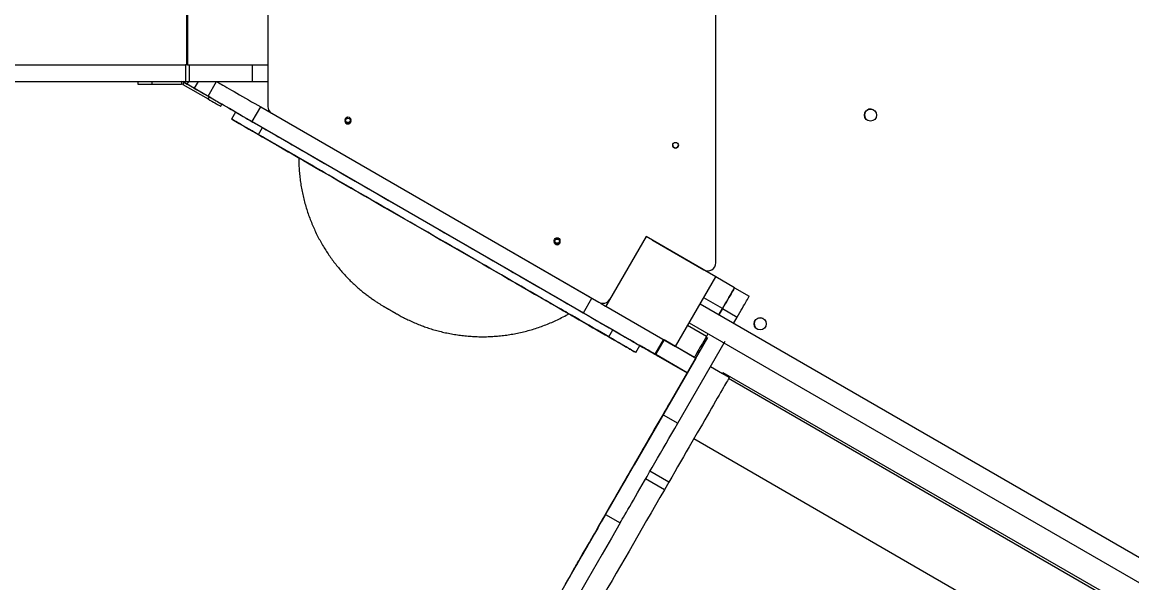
# Model space of a CAD drawing. Header units: millimetres. Extents: x -11024 to 8278, y -7837 to 5770.
# Drawn here: x -7003 to -5625, y -830 to -134 of the extents above; entities that cross this region are included whole.
import ezdxf

# ---------------------------------------------------------------- set-up
doc = ezdxf.new("R2010")
doc.units = ezdxf.units.MM
for name, color, linetype in [('DIKOM_ОБЪЕКТ', 7, 'Continuous'), ('DIKOM_РАЗМЕР_ЗОНА', 7, 'Continuous'), ('DIKOM_РАЗМЕР_ОБЪЕКТА', 7, 'Continuous')]:
    doc.layers.add(name, color=color, linetype=linetype)
doc.styles.add('style1', font='arial.ttf', dxfattribs={"width": 0.8})
doc.dimstyles.new('1-50', dxfattribs={"dimtxt": 300, "dimasz": 200, "dimexe": 100, "dimexo": 0, "dimgap": 100, "dimtad": 1, "dimtxsty": 'style1', "dimcen": 200, "dimclrd": 7, "dimclre": 7, "dimclrt": 7, "dimadec": 1, "dimazin": 2, "dimtfac": 1, "dimtmove": 0, "dimatfit": 2, "dimfxl": 0, "dimlwd": 25, "dimlwe": 18, "dimarcsym": 0})

# ---------------------------------------------------------------- blocks, each defined once
blk = doc.blocks.new('*D9')
at = {"layer": 'Defpoints', "color": 0, "transparency": 16777216}
for p in [(3740.7, 3707.5), (-8191.6, -3797.3), (-1076.1, -3797.3)]:
    blk.add_point(p, dxfattribs=at)
at = {"layer": 'DIKOM_РАЗМЕР_ОБЪЕКТА', "color": 7, "lineweight": 18, "transparency": 16777216}
for p, q in [((3740.7, 3707.5), (-8291.6, 3707.5)), ((-1076.1, -3797.3), (-8291.6, -3797.3))]:
    blk.add_line(p, q, dxfattribs=at)
at = {"layer": 'DIKOM_РАЗМЕР_ОБЪЕКТА', "color": 7, "lineweight": 25, "transparency": 16777216}
blk.add_line((-8191.6, 3507.5), (-8191.6, -3597.3), dxfattribs=at)
at = {"layer": 'DIKOM_РАЗМЕР_ОБЪЕКТА', "color": 7, "transparency": 16777216}
for points in [[(-8224.9, 3507.5), (-8158.2, 3507.5), (-8191.6, 3707.5)], [(-8224.9, -3597.3), (-8158.2, -3597.3), (-8191.6, -3797.3)]]:
    blk.add_solid(points, dxfattribs=at)
at = {"layer": 'DIKOM_РАЗМЕР_ОБЪЕКТА', "color": 7, "transparency": 16777216, "insert": (-8444.7, -44.9), "char_height": 300, "attachment_point": 5, "rotation": 90, "style": 'style1'}
blk.add_mtext('7500', dxfattribs=at)
blk = doc.blocks.new('*D10')
at = {"layer": 'Defpoints', "color": 0, "transparency": 16777216}
for p in [(-7791.3, -186.8), (6174.9, -1433), (6174.9, -5371.3)]:
    blk.add_point(p, dxfattribs=at)
at = {"layer": 'DIKOM_РАЗМЕР_ОБЪЕКТА', "color": 7, "lineweight": 18, "transparency": 16777216}
for p, q in [((-7791.3, -186.8), (-7791.3, -5471.3)), ((6174.9, -1433), (6174.9, -5471.3))]:
    blk.add_line(p, q, dxfattribs=at)
at = {"layer": 'DIKOM_РАЗМЕР_ОБЪЕКТА', "color": 7, "lineweight": 25, "transparency": 16777216}
blk.add_line((-7591.3, -5371.3), (5974.9, -5371.3), dxfattribs=at)
at = {"layer": 'DIKOM_РАЗМЕР_ОБЪЕКТА', "color": 7, "transparency": 16777216}
for points in [[(-7591.3, -5337.9), (-7591.3, -5404.6), (-7791.3, -5371.3)], [(5974.9, -5337.9), (5974.9, -5404.6), (6174.9, -5371.3)]]:
    blk.add_solid(points, dxfattribs=at)
at = {"layer": 'DIKOM_РАЗМЕР_ОБЪЕКТА', "color": 7, "transparency": 16777216, "insert": (-1343.7, -5118.1), "char_height": 300, "attachment_point": 5, "style": 'style1'}
blk.add_mtext('14000', dxfattribs=at)
blk = doc.blocks.new('*D11')
at = {"layer": 'Defpoints', "color": 0, "transparency": 16777216}
for p in [(3316.1, 5770.1), (-10574.2, -5797.3), (-1580.1, -5797.3)]:
    blk.add_point(p, dxfattribs=at)
at = {"layer": 'DIKOM_РАЗМЕР_ЗОНА', "color": 7, "lineweight": 18, "transparency": 16777216}
for p, q in [((3316.1, 5770.1), (-10674.2, 5770.1)), ((-1580.1, -5797.3), (-10674.2, -5797.3))]:
    blk.add_line(p, q, dxfattribs=at)
at = {"layer": 'DIKOM_РАЗМЕР_ЗОНА', "color": 7, "lineweight": 25, "transparency": 16777216}
blk.add_line((-10574.2, 5570.1), (-10574.2, -5597.3), dxfattribs=at)
at = {"layer": 'DIKOM_РАЗМЕР_ЗОНА', "color": 7, "transparency": 16777216}
for points in [[(-10607.5, 5570.1), (-10540.8, 5570.1), (-10574.2, 5770.1)], [(-10607.5, -5597.3), (-10540.8, -5597.3), (-10574.2, -5797.3)]]:
    blk.add_solid(points, dxfattribs=at)
at = {"layer": 'DIKOM_РАЗМЕР_ЗОНА', "color": 7, "transparency": 16777216, "insert": (-10827.3, -173), "char_height": 300, "attachment_point": 5, "rotation": 90, "style": 'style1'}
blk.add_mtext('11500', dxfattribs=at)

msp = doc.modelspace()

# ---------------------------------------------------------------- linework, layer by layer
at = {"layer": 'DIKOM_ОБЪЕКТ', "color": 7, "linetype": 'Continuous', "lineweight": 15}
for p, q in [((-6141.609, -432.874), (-6141.652, 159.252)), ((-6798.398, -186.829), (-6798.398, -86.829)), ((-6797.898, -86.829), (-6797.898, -186.829)), ((-6697.898, -86.829), (-6697.898, -186.829)), ((-7766.095, -186.829), (-6800.084, -186.829)), ((-7649.178, -186.829), (-6800.084, -186.829)), ((-6800.084, -186.829), (-6800.084, -207.829)), ((-6797.898, -186.829), (-6800.084, -186.829)), ((-6797.793, -186.829), (-6798.398, -186.48)), ((-6797.898, -186.829), (-6697.898, -186.829)), ((-6795.041, -207.829), (-6795.041, -186.829)), ((-6717.604, -186.829), (-6717.604, -207.829)), ((-6697.604, -186.829), (-6697.898, -186.829)), ((-6697.604, -207.829), (-6697.604, -186.829)), ((-7649.178, -207.829), (-6800.084, -207.829)), ((-6859.409, -207.829), (-6859.409, -210.829)), ((-6859.409, -210.829), (-6841.409, -210.829)), ((-6841.409, -210.829), (-6841.409, -207.829)), ((-6841.409, -210.829), (-6805.053, -210.829)), ((-6805.053, -207.829), (-6805.053, -210.829)), ((-6802.053, -208.633), (-6803.553, -211.231)), ((-6803.553, -211.231), (-6772.067, -229.409)), ((-6802.47, -208.414), (-6803.482, -207.829)), ((-6802.053, -208.633), (-6770.568, -226.811)), ((-6800.084, -207.829), (-6795.041, -207.829)), ((-6797.923, -211.002), (-6796.091, -207.829)), ((-6797.923, -211.002), (-6789.263, -216.002)), ((-6795.041, -207.829), (-6717.604, -207.829)), ((-6784.544, -207.829), (-6789.263, -216.002)), ((-6772.09, -225.906), (-6761.654, -207.829)), ((-6717.604, -207.829), (-6697.604, -207.829)), ((-6697.898, -207.829), (-6697.898, -238.723)), ((-6697.898, -207.829), (-6697.898, -238.722)), ((-6771.962, -225.99), (-6772.09, -225.906)), ((-6772.067, -229.409), (-6770.568, -226.811)), ((-6756.479, -238.409), (-6754.979, -235.811)), ((-6738.044, -245.597), (-6743.043, -254.258)), ((-6717.326, -257.52), (-6706.826, -239.334)), ((-6706.826, -239.334), (-6295.556, -476.79)), ((-6697.898, -238.722), (-6697.898, -238.723)), ((-6697.896, -238.928), (-6697.898, -238.722)), ((-6697.896, -238.928), (-6697.896, -238.929)), ((-6717.326, -257.52), (-6306.056, -494.977)), ((-6709.534, -273.594), (-6704.533, -264.934)), ((-6643.492, -311.726), (-6709.534, -273.594)), ((-6228.209, -400.253), (-6278.209, -486.855)), ((-6228.209, -400.253), (-6228.258, -400.225)), ((-6141.607, -450.253), (-6228.209, -400.253)), ((-6220.424, -404.747), (-6219.55, -405.196)), ((-6150.314, -445.223), (-6220.406, -404.755)), ((-6219.55, -405.196), (-6156.609, -441.535)), ((-6401.452, -415.649), (-6401.451, -415.647)), ((-6401.451, -415.647), (-6286.87, -481.799)), ((-6191.606, -536.855), (-6141.607, -450.253)), ((-6150.142, -445.325), (-6150.314, -445.223)), ((-6118.237, -463.746), (-6141.607, -450.253)), ((-6118.237, -463.746), (-6100.05, -474.246)), ((-6306.056, -494.977), (-6295.556, -476.79)), ((-6274.152, -479.496), (-6278.331, -486.735)), ((-6133.234, -489.727), (-6156.607, -476.233)), ((-6274.534, -524.741), (-6340.492, -486.663)), ((-6278.209, -486.855), (-6278.212, -486.853)), ((-6278.209, -486.855), (-6191.606, -536.855)), ((-5561.879, -830.119), (-6161.162, -484.123)), ((-6133.234, -489.727), (-6137.79, -497.617)), ((-6137.79, -497.617), (-6133.235, -489.727)), ((-6133.235, -489.727), (-6115.048, -500.227)), ((-6174.662, -507.506), (-5575.379, -853.502)), ((-6119.603, -508.117), (-6115.048, -500.227)), ((-6082.858, -502.072), (-6082.858, -502.072)), ((-6274.534, -524.741), (-6269.534, -516.081)), ((-6153.233, -524.365), (-6176.605, -510.871)), ((-6151.29, -521), (-6153.233, -524.365)), ((-6090.089, -515.214), (-6090.089, -515.214)), ((-6240.749, -544.258), (-6235.749, -535.597)), ((-6233.572, -536.886), (-6235.762, -535.621)), ((-6216.909, -546.456), (-6206.426, -528.299)), ((-6216.271, -546.873), (-6205.771, -528.687)), ((-6207.079, -621.632), (-6151.507, -525.377)), ((-6205.874, -528.619), (-6205.771, -528.687)), ((-6191.662, -536.825), (-6205.871, -528.621)), ((-6191.658, -536.827), (-6191.662, -536.825)), ((-6191.662, -536.825), (-6191.655, -536.828)), ((-6191.606, -536.855), (-6191.662, -536.825)), ((-6191.655, -536.828), (-6191.658, -536.827)), ((-6191.658, -536.834), (-6191.655, -536.828)), ((-6191.658, -536.834), (-6191.631, -536.842)), ((-6168.276, -550.334), (-6191.658, -536.834)), ((-6168.235, -550.346), (-6191.605, -536.853)), ((-6188.893, -632.132), (-6130.065, -530.24)), ((-6216.909, -546.456), (-6216.271, -546.873)), ((-6177.042, -569.514), (-6216.267, -546.867)), ((-6215.994, -547.09), (-6215.967, -547.042)), ((-6215.98, -547.064), (-6215.994, -547.09)), ((-6215.98, -547.064), (-6215.967, -547.041)), ((-6215.967, -547.043), (-6177.043, -569.516)), ((-6211.637, -549.542), (-6211.637, -549.541)), ((-6168.276, -550.334), (-6168.235, -550.346)), ((-6166.544, -551.332), (-6242.929, -683.635)), ((-6124.973, -575.338), (-6148.321, -561.858)), ((-6133.2, -570.577), (-6148.316, -561.85)), ((-6132.456, -569.287), (-6133.205, -570.585)), ((-6133.203, -570.586), (-6132.454, -569.288)), ((-6132.454, -569.288), (-6132.456, -569.287)), ((-5643.149, -851.788), (-6132.454, -569.288)), ((-5652.876, -849.636), (-6125.722, -576.639)), ((-6207.079, -621.632), (-6188.893, -632.132)), ((-6242.932, -683.647), (-6215.817, -636.683)), ((-6215.811, -636.684), (-6242.193, -682.38)), ((-6215.817, -636.683), (-6215.812, -636.686)), ((-5696.146, -924.581), (-6168.984, -651.588)), ((-6242.932, -683.647), (-6242.926, -683.65)), ((-6205.379, -714.627), (-6228.737, -701.141)), ((-6199.962, -705.246), (-6223.32, -691.76)), ((-6199.962, -705.246), (-6205.379, -714.627)), ((-6278.462, -745.255), (-6260.275, -755.755)), ((-6287.239, -760.4), (-6292.317, -769.194)), ((-6291.187, -767.225), (-6291.182, -767.228)), ((-6311.301, -802.064), (-6311.297, -802.066))]:
    msp.add_line(p, q, dxfattribs=at)
at = {"layer": 'DIKOM_ОБЪЕКТ', "color": 7, "linetype": 'Continuous', "lineweight": 15, "flags": 128}
for points in [[(-6803.419, -207.829), (-6802.802, -208.186), (-6800.388, -209.579), (-6797.923, -211.002)], [(-6789.263, -216.002), (-6786.798, -217.425), (-6784.384, -218.819), (-6782.07, -220.155), (-6779.902, -221.407), (-6777.925, -222.548), (-6776.18, -223.556), (-6774.701, -224.409), (-6773.519, -225.091), (-6772.658, -225.588), (-6772.135, -225.89), (-6771.962, -225.99)], [(-6761.399, -207.829), (-6760.936, -208.096), (-6760.116, -208.57), (-6758.975, -209.228), (-6757.522, -210.066), (-6755.768, -211.079), (-6753.727, -212.257), (-6751.414, -213.592), (-6748.847, -215.074), (-6746.045, -216.691), (-6743.03, -218.432), (-6739.826, -220.282), (-6736.457, -222.227), (-6732.948, -224.252), (-6729.327, -226.343), (-6725.621, -228.483), (-6721.858, -230.655), (-6718.069, -232.843), (-6714.281, -235.03), (-6710.524, -237.199), (-6706.826, -239.334)], [(-6774.402, -224.586), (-6774.238, -224.68), (-6773.764, -224.953), (-6773.031, -225.377), (-6772.117, -225.904), (-6771.123, -226.478), (-6770.156, -227.037), (-6769.32, -227.519), (-6768.706, -227.874), (-6768.381, -228.062), (-6768.38, -228.062), (-6768.703, -227.876), (-6769.315, -227.523), (-6770.15, -227.041), (-6771.117, -226.482), (-6772.111, -225.908), (-6773.025, -225.38), (-6773.76, -224.956), (-6774.236, -224.681), (-6774.402, -224.586)], [(-6772.09, -225.906), (-6771.929, -225.999), (-6771.436, -226.283), (-6770.616, -226.756), (-6769.475, -227.414), (-6768.022, -228.253), (-6766.268, -229.265), (-6764.227, -230.444), (-6761.914, -231.779), (-6759.347, -233.261), (-6756.545, -234.878), (-6753.53, -236.618), (-6750.326, -238.468), (-6746.957, -240.413), (-6743.448, -242.439), (-6739.827, -244.53), (-6736.121, -246.669), (-6732.358, -248.841), (-6728.569, -251.029), (-6724.781, -253.216), (-6721.024, -255.385), (-6717.326, -257.52)], [(-6772.067, -229.409), (-6769.849, -230.69), (-6767.676, -231.945), (-6765.592, -233.148), (-6763.64, -234.275), (-6761.859, -235.303), (-6760.287, -236.211), (-6758.954, -236.981), (-6757.888, -237.596), (-6757.11, -238.045), (-6756.638, -238.318), (-6756.479, -238.409)], [(-6770.568, -226.811), (-6768.349, -228.092), (-6766.176, -229.347), (-6764.092, -230.55), (-6762.14, -231.677), (-6760.359, -232.705), (-6758.787, -233.613), (-6757.454, -234.383), (-6756.388, -234.998), (-6755.611, -235.447), (-6755.138, -235.72), (-6754.979, -235.811)], [(-6738.033, -245.635), (-6741.379, -243.703), (-6745.517, -241.313), (-6749.372, -239.086), (-6752.94, -237.026), (-6754.995, -235.839)], [(-6738.044, -245.597), (-6737.9, -245.68), (-6737.451, -245.938), (-6736.696, -246.373), (-6735.638, -246.983), (-6734.276, -247.769), (-6732.612, -248.729), (-6730.65, -249.861), (-6728.39, -251.165), (-6725.836, -252.639), (-6722.991, -254.28), (-6719.859, -256.088), (-6716.442, -258.06), (-6712.746, -260.193), (-6708.775, -262.486), (-6704.533, -264.934)], [(-6659.677, -302.405), (-6659.742, -302.368), (-6666.159, -298.662), (-6672.365, -295.078), (-6678.351, -291.622), (-6684.109, -288.297), (-6689.633, -285.107), (-6694.917, -282.056), (-6699.953, -279.148), (-6704.735, -276.386), (-6709.258, -273.774), (-6713.517, -271.315), (-6717.505, -269.011), (-6721.218, -266.867), (-6724.653, -264.883), (-6727.803, -263.064), (-6730.666, -261.41), (-6733.239, -259.924), (-6735.516, -258.608), (-6737.498, -257.464), (-6739.18, -256.492), (-6740.561, -255.694), (-6741.639, -255.071), (-6742.412, -254.623), (-6742.881, -254.352), (-6743.043, -254.258), (-6742.9, -254.34), (-6742.451, -254.598), (-6741.696, -255.033), (-6740.638, -255.644), (-6739.276, -256.429), (-6737.613, -257.389), (-6735.65, -258.521), (-6733.39, -259.825), (-6730.836, -261.299), (-6727.991, -262.941), (-6724.859, -264.749), (-6721.443, -266.72), (-6717.747, -268.854), (-6713.775, -271.146), (-6709.534, -273.594)], [(-6712.029, -272.161), (-6712.99, -271.606), (-6714.02, -271.011), (-6715.027, -270.43), (-6715.922, -269.913), (-6716.625, -269.507), (-6717.074, -269.248), (-6717.229, -269.158), (-6717.076, -269.247), (-6716.629, -269.505), (-6715.927, -269.91), (-6715.034, -270.425), (-6714.027, -271.007), (-6712.997, -271.601), (-6712.036, -272.156), (-6711.228, -272.623), (-6710.645, -272.959), (-6710.34, -273.136), (-6710.338, -273.137), (-6710.642, -272.961), (-6711.222, -272.626), (-6712.029, -272.161)], [(-6709.534, -273.594), (-6705.027, -276.195), (-6700.26, -278.947), (-6695.24, -281.844), (-6689.972, -284.885), (-6684.463, -288.066), (-6678.719, -291.381), (-6672.747, -294.828), (-6666.556, -298.403), (-6660.151, -302.1), (-6653.541, -305.916), (-6646.735, -309.845), (-6639.739, -313.883), (-6632.564, -318.025), (-6625.217, -322.267), (-6617.708, -326.602), (-6610.046, -331.025), (-6602.239, -335.532), (-6594.298, -340.116), (-6586.232, -344.773), (-6578.052, -349.496), (-6569.766, -354.279), (-6561.386, -359.117), (-6552.921, -364.004), (-6544.382, -368.934), (-6535.778, -373.901), (-6527.121, -378.899), (-6518.422, -383.922), (-6509.69, -388.963), (-6500.936, -394.017), (-6492.171, -399.078), (-6483.406, -404.138), (-6474.652, -409.193), (-6465.918, -414.235), (-6457.216, -419.259), (-6448.556, -424.259), (-6439.949, -429.229), (-6431.405, -434.162), (-6422.935, -439.052), (-6414.549, -443.894), (-6406.257, -448.681), (-6398.07, -453.409), (-6389.997, -458.07), (-6382.048, -462.66), (-6374.233, -467.172), (-6366.561, -471.602), (-6359.042, -475.943), (-6351.684, -480.191), (-6344.498, -484.341), (-6337.491, -488.387), (-6330.673, -492.324), (-6324.05, -496.148), (-6317.633, -499.853), (-6311.427, -503.437), (-6305.442, -506.893), (-6299.683, -510.218), (-6294.159, -513.408), (-6288.875, -516.459), (-6283.84, -519.367), (-6279.057, -522.129), (-6274.534, -524.741)], [(-6704.533, -264.934), (-6700.027, -267.535), (-6695.26, -270.286), (-6690.24, -273.184), (-6684.972, -276.225), (-6679.463, -279.405), (-6673.719, -282.721), (-6667.747, -286.168), (-6661.556, -289.742), (-6655.151, -293.44), (-6648.541, -297.255), (-6641.734, -301.185), (-6634.739, -305.223), (-6627.564, -309.365), (-6620.217, -313.606), (-6612.708, -317.942), (-6605.046, -322.365), (-6597.239, -326.872), (-6589.298, -331.456), (-6581.233, -336.113), (-6573.052, -340.835), (-6564.767, -345.619), (-6556.386, -350.457), (-6547.921, -355.344), (-6539.382, -360.274), (-6530.778, -365.241), (-6522.122, -370.239), (-6513.422, -375.262), (-6504.69, -380.303), (-6495.936, -385.357), (-6487.171, -390.417), (-6478.406, -395.478), (-6469.652, -400.532), (-6460.918, -405.575), (-6452.216, -410.599), (-6443.556, -415.599), (-6434.949, -420.568), (-6426.405, -425.501), (-6417.935, -430.392), (-6409.549, -435.234), (-6401.257, -440.021), (-6393.07, -444.748), (-6384.997, -449.41), (-6377.048, -453.999), (-6369.232, -458.512), (-6361.561, -462.941), (-6354.042, -467.283), (-6346.684, -471.531), (-6339.498, -475.68), (-6332.491, -479.726), (-6325.672, -483.664), (-6319.05, -487.487), (-6312.632, -491.193), (-6306.427, -494.776), (-6300.442, -498.233), (-6294.683, -501.558), (-6289.159, -504.748), (-6283.875, -507.799), (-6278.839, -510.707), (-6274.057, -513.469), (-6269.534, -516.081)], [(-6685.037, -287.757), (-6685.998, -287.203), (-6687.028, -286.608), (-6688.035, -286.027), (-6688.929, -285.51), (-6689.633, -285.104), (-6690.082, -284.845), (-6690.237, -284.755), (-6690.084, -284.843), (-6689.637, -285.101), (-6688.936, -285.506), (-6688.042, -286.022), (-6687.035, -286.603), (-6686.005, -287.198), (-6685.044, -287.753), (-6684.236, -288.219), (-6683.653, -288.556), (-6683.348, -288.732), (-6683.347, -288.733), (-6683.65, -288.558), (-6684.231, -288.223), (-6685.037, -287.757)], [(-6340.492, -486.663), (-6344.294, -484.467), (-6348.356, -482.122), (-6352.67, -479.631), (-6357.227, -476.999), (-6362.021, -474.231), (-6367.042, -471.332), (-6372.283, -468.305), (-6377.734, -465.158), (-6383.385, -461.895), (-6389.226, -458.522), (-6395.247, -455.046), (-6401.438, -451.471), (-6407.788, -447.805), (-6414.285, -444.053), (-6420.918, -440.223), (-6427.676, -436.322), (-6434.546, -432.355), (-6441.517, -428.33), (-6448.577, -424.254), (-6455.712, -420.134), (-6462.911, -415.978), (-6470.161, -411.792), (-6477.449, -407.584), (-6484.762, -403.362), (-6492.088, -399.132), (-6499.413, -394.903), (-6506.726, -390.681), (-6514.012, -386.475), (-6521.259, -382.29), (-6528.455, -378.136), (-6535.587, -374.018), (-6542.642, -369.945), (-6549.608, -365.924), (-6556.473, -361.96), (-6563.225, -358.063), (-6569.851, -354.237), (-6576.341, -350.491), (-6582.682, -346.83), (-6588.865, -343.261), (-6594.877, -339.79), (-6600.708, -336.423), (-6606.349, -333.167), (-6611.789, -330.027), (-6617.018, -327.008), (-6622.028, -324.116), (-6626.809, -321.356), (-6631.355, -318.732), (-6635.655, -316.25), (-6639.703, -313.913), (-6643.492, -311.726), (-6647.015, -309.693), (-6650.266, -307.817), (-6653.239, -306.101), (-6655.928, -304.548), (-6658.33, -303.162), (-6660.44, -301.945), (-6662.255, -300.898), (-6663.771, -300.023), (-6664.985, -299.323), (-6665.895, -298.798), (-6666.5, -298.449), (-6666.799, -298.277), (-6666.791, -298.282), (-6666.476, -298.465), (-6665.855, -298.824), (-6664.928, -299.359), (-6663.699, -300.07), (-6662.167, -300.955), (-6660.337, -302.012), (-6659.695, -302.383)], [(-6640.336, -313.541), (-6640.183, -313.63), (-6639.736, -313.888), (-6639.035, -314.293), (-6638.141, -314.808), (-6637.134, -315.389), (-6636.104, -315.984), (-6635.143, -316.539), (-6634.335, -317.006), (-6633.752, -317.342), (-6633.447, -317.519), (-6633.446, -317.519), (-6633.749, -317.344), (-6634.33, -317.009), (-6635.136, -316.544), (-6636.097, -315.989), (-6637.127, -315.394), (-6638.134, -314.813), (-6639.028, -314.296), (-6639.732, -313.89), (-6640.181, -313.631), (-6640.336, -313.541)], [(-6640.336, -313.541), (-6640.183, -313.63), (-6639.736, -313.888), (-6639.034, -314.293), (-6638.141, -314.808), (-6637.134, -315.389), (-6636.104, -315.984), (-6635.143, -316.539), (-6634.335, -317.006), (-6633.752, -317.342), (-6633.447, -317.519), (-6633.445, -317.519), (-6633.749, -317.344), (-6634.33, -317.009), (-6635.136, -316.544), (-6636.097, -315.989), (-6637.127, -315.394), (-6638.134, -314.813), (-6639.028, -314.296), (-6639.732, -313.89), (-6640.181, -313.631), (-6640.336, -313.541)], [(-6495.607, -397.096), (-6495.454, -397.184), (-6495.007, -397.442), (-6494.305, -397.847), (-6493.412, -398.363), (-6492.406, -398.944), (-6491.376, -399.539), (-6490.414, -400.094), (-6489.606, -400.561), (-6489.024, -400.897), (-6488.718, -401.073), (-6488.717, -401.074), (-6489.02, -400.899), (-6489.601, -400.564), (-6490.407, -400.098), (-6491.368, -399.544), (-6492.398, -398.949), (-6493.405, -398.368), (-6494.3, -397.851), (-6495.003, -397.445), (-6495.452, -397.186), (-6495.607, -397.096)], [(-6133.235, -489.727), (-6131.555, -486.818), (-6129.897, -483.946), (-6128.28, -481.146), (-6126.726, -478.455), (-6125.254, -475.905), (-6123.883, -473.528), (-6122.629, -471.356), (-6121.508, -469.415), (-6120.535, -467.729), (-6119.721, -466.319), (-6119.078, -465.204), (-6118.613, -464.397), (-6118.331, -463.909), (-6118.237, -463.746)], [(-6118.237, -463.746), (-6118.331, -463.909), (-6118.612, -464.397), (-6119.078, -465.204), (-6119.721, -466.319), (-6120.535, -467.728), (-6121.508, -469.414), (-6122.629, -471.356), (-6123.883, -473.528), (-6125.254, -475.904), (-6126.726, -478.454), (-6128.28, -481.146), (-6129.896, -483.946), (-6131.555, -486.818), (-6133.234, -489.727)], [(-6350.763, -480.726), (-6350.61, -480.814), (-6350.163, -481.072), (-6349.461, -481.477), (-6348.568, -481.993), (-6347.561, -482.574), (-6346.532, -483.169), (-6345.57, -483.724), (-6344.762, -484.191), (-6344.179, -484.527), (-6343.874, -484.704), (-6343.873, -484.704), (-6344.176, -484.529), (-6344.757, -484.194), (-6345.563, -483.729), (-6346.524, -483.174), (-6347.554, -482.579), (-6348.561, -481.998), (-6349.456, -481.481), (-6350.159, -481.075), (-6350.608, -480.816), (-6350.763, -480.726)], [(-6295.556, -476.79), (-6289.745, -480.146), (-6284.028, -483.446), (-6278.422, -486.683), (-6278.191, -486.816)], [(-6115.048, -500.227), (-6113.369, -497.318), (-6111.71, -494.446), (-6110.094, -491.646), (-6108.54, -488.955), (-6107.068, -486.405), (-6105.697, -484.028), (-6104.442, -481.856), (-6103.321, -479.915), (-6102.348, -478.229), (-6101.535, -476.819), (-6100.891, -475.704), (-6100.426, -474.897), (-6100.144, -474.409), (-6100.05, -474.246)], [(-6324.068, -496.157), (-6323.352, -496.571), (-6321.537, -497.618), (-6320.022, -498.492), (-6318.808, -499.192), (-6317.897, -499.717), (-6317.292, -500.066), (-6316.994, -500.238), (-6317.002, -500.233), (-6317.316, -500.05), (-6317.938, -499.691), (-6318.864, -499.156), (-6320.093, -498.445), (-6321.625, -497.56), (-6323.455, -496.503), (-6325.58, -495.275), (-6327.998, -493.879), (-6330.703, -492.317), (-6333.69, -490.592), (-6336.955, -488.706), (-6340.492, -486.663)], [(-6306.056, -494.977), (-6300.245, -498.332), (-6294.528, -501.633), (-6288.922, -504.87), (-6283.438, -508.036), (-6278.092, -511.123), (-6272.896, -514.123), (-6267.864, -517.029), (-6263.007, -519.833), (-6258.34, -522.528), (-6253.872, -525.108), (-6249.616, -527.566), (-6245.581, -529.895), (-6241.778, -532.091), (-6238.217, -534.148), (-6234.907, -536.059), (-6231.855, -537.822), (-6229.07, -539.43), (-6226.558, -540.881), (-6224.325, -542.17), (-6222.378, -543.295), (-6220.721, -544.252), (-6219.359, -545.039), (-6218.294, -545.655), (-6217.53, -546.096), (-6217.068, -546.364), (-6216.909, -546.456)], [(-6274.534, -524.741), (-6270.275, -527.2), (-6266.287, -529.504), (-6262.574, -531.648), (-6259.139, -533.632), (-6255.989, -535.451), (-6253.126, -537.105), (-6250.554, -538.591), (-6248.276, -539.907), (-6246.294, -541.051), (-6244.612, -542.023), (-6243.231, -542.821), (-6242.153, -543.444), (-6241.38, -543.892), (-6240.911, -544.163), (-6240.749, -544.257), (-6240.892, -544.175), (-6241.341, -543.917), (-6242.096, -543.482), (-6243.155, -542.871), (-6244.517, -542.086), (-6246.18, -541.126), (-6248.143, -539.994), (-6250.402, -538.69), (-6252.956, -537.216), (-6255.801, -535.574), (-6258.933, -533.767), (-6262.35, -531.795), (-6266.046, -529.662), (-6270.017, -527.369), (-6274.258, -524.921), (-6278.766, -522.32), (-6283.532, -519.569), (-6288.552, -516.671), (-6293.82, -513.63), (-6299.329, -510.45), (-6305.073, -507.134), (-6311.045, -503.687), (-6317.237, -500.112), (-6323.641, -496.415), (-6324.125, -496.136)], [(-6295.044, -512.919), (-6294.236, -513.386), (-6293.653, -513.722), (-6293.348, -513.899), (-6293.347, -513.9), (-6293.65, -513.725), (-6294.231, -513.389), (-6295.038, -512.924), (-6295.998, -512.369), (-6297.028, -511.775), (-6298.035, -511.193), (-6298.93, -510.676), (-6299.633, -510.27), (-6300.082, -510.011), (-6300.237, -509.922), (-6300.084, -510.01), (-6299.637, -510.268), (-6298.936, -510.673), (-6298.042, -511.189), (-6297.036, -511.77), (-6296.006, -512.364), (-6295.044, -512.919)], [(-6269.534, -516.081), (-6265.275, -518.54), (-6261.287, -520.843), (-6257.573, -522.988), (-6254.14, -524.971), (-6250.989, -526.791), (-6248.126, -528.445), (-6245.554, -529.931), (-6243.275, -531.247), (-6241.294, -532.391), (-6239.612, -533.363), (-6238.231, -534.161), (-6237.153, -534.784), (-6236.38, -535.231), (-6235.912, -535.503), (-6235.749, -535.597), (-6235.749, -535.597)], [(-6268.385, -528.298), (-6267.577, -528.765), (-6266.994, -529.101), (-6266.689, -529.278), (-6266.687, -529.279), (-6266.99, -529.104), (-6267.571, -528.768), (-6268.378, -528.303), (-6269.339, -527.748), (-6270.368, -527.154), (-6271.375, -526.572), (-6272.27, -526.056), (-6272.973, -525.65), (-6273.423, -525.39), (-6273.578, -525.301), (-6273.424, -525.389), (-6272.978, -525.647), (-6272.276, -526.052), (-6271.383, -526.568), (-6270.376, -527.149), (-6269.346, -527.743), (-6268.385, -528.298)], [(-6248.485, -528.223), (-6248.322, -528.317), (-6247.848, -528.591), (-6247.114, -529.014), (-6246.201, -529.541), (-6245.207, -530.115), (-6244.24, -530.674), (-6243.404, -531.157), (-6242.79, -531.511), (-6242.465, -531.699), (-6242.464, -531.699), (-6242.787, -531.513), (-6243.399, -531.16), (-6244.233, -530.678), (-6245.2, -530.12), (-6246.195, -529.545), (-6247.109, -529.018), (-6247.844, -528.593), (-6248.32, -528.318), (-6248.485, -528.223)], [(-6248.485, -528.231), (-6248.322, -528.326), (-6247.848, -528.599), (-6247.115, -529.023), (-6246.201, -529.55), (-6245.207, -530.124), (-6244.24, -530.682), (-6243.404, -531.165), (-6242.79, -531.52), (-6242.465, -531.707), (-6242.464, -531.708), (-6242.787, -531.522), (-6243.399, -531.168), (-6244.233, -530.686), (-6245.2, -530.128), (-6246.195, -529.554), (-6247.109, -529.026), (-6247.844, -528.602), (-6248.32, -528.327), (-6248.485, -528.231)], [(-6215.994, -547.09), (-6216.158, -546.995), (-6216.646, -546.714), (-6217.452, -546.248), (-6218.568, -545.605), (-6219.977, -544.791), (-6221.663, -543.818), (-6223.605, -542.697), (-6225.778, -541.443), (-6228.154, -540.071), (-6230.704, -538.599), (-6233.396, -537.044), (-6235.787, -535.664)], [(-6235.771, -535.635), (-6233.377, -537.017), (-6230.686, -538.571), (-6228.136, -540.043), (-6225.76, -541.415), (-6223.588, -542.669), (-6221.647, -543.79), (-6219.961, -544.764), (-6218.552, -545.578), (-6217.437, -546.221), (-6216.631, -546.687), (-6216.143, -546.969), (-6215.98, -547.064)], [(-6216.271, -546.873), (-6216.444, -546.773), (-6216.967, -546.472), (-6217.828, -545.975), (-6219.01, -545.292), (-6220.489, -544.439), (-6222.235, -543.431), (-6224.211, -542.29), (-6226.379, -541.039), (-6228.693, -539.702), (-6231.108, -538.309), (-6233.572, -536.886)], [(-6153.233, -524.365), (-6154.912, -527.274), (-6156.571, -530.146), (-6158.187, -532.946), (-6159.741, -535.638), (-6161.214, -538.188), (-6162.586, -540.564), (-6163.84, -542.736), (-6164.961, -544.678), (-6165.935, -546.364), (-6166.749, -547.773), (-6167.393, -548.888), (-6167.858, -549.694), (-6168.141, -550.182), (-6168.235, -550.346)], [(-6211.637, -549.541), (-6211.803, -549.446), (-6212.299, -549.159), (-6213.12, -548.685), (-6214.257, -548.029), (-6215.697, -547.197), (-6216.268, -546.868)], [(-6215.967, -547.042), (-6215.698, -547.197), (-6214.258, -548.029), (-6213.12, -548.686), (-6212.299, -549.16), (-6211.803, -549.446), (-6211.637, -549.542)], [(-6124.973, -575.338), (-6125.063, -575.495), (-6125.333, -575.964), (-6125.783, -576.745), (-6126.412, -577.835), (-6127.218, -579.232), (-6128.199, -580.933), (-6129.353, -582.933), (-6130.678, -585.228), (-6132.169, -587.812), (-6133.824, -590.679), (-6135.638, -593.822), (-6137.607, -597.233), (-6139.726, -600.904), (-6141.99, -604.827), (-6144.394, -608.992), (-6146.932, -613.389), (-6149.598, -618.007), (-6152.385, -622.835), (-6155.287, -627.861), (-6158.296, -633.074), (-6161.406, -638.461), (-6164.609, -644.009), (-6167.897, -649.704), (-6171.262, -655.533), (-6174.696, -661.482), (-6178.191, -667.536), (-6181.739, -673.681), (-6185.331, -679.903), (-6188.958, -686.185), (-6192.611, -692.513), (-6196.282, -698.872), (-6199.962, -705.246)], [(-6133.203, -570.586), (-6133.12, -570.443), (-6132.893, -570.049), (-6132.706, -569.726), (-6132.568, -569.486), (-6132.482, -569.338), (-6132.454, -569.288)], [(-6215.811, -636.684), (-6213.944, -633.452), (-6212.095, -630.248), (-6210.279, -627.103), (-6208.514, -624.045), (-6206.815, -621.101), (-6205.196, -618.299), (-6203.675, -615.662), (-6202.263, -613.217), (-6200.973, -610.983), (-6199.819, -608.983), (-6198.809, -607.233), (-6197.953, -605.75), (-6197.259, -604.547), (-6196.733, -603.636), (-6196.379, -603.023), (-6196.202, -602.715), (-6196.203, -602.715), (-6196.38, -603.023), (-6196.734, -603.635), (-6197.261, -604.547), (-6197.955, -605.75), (-6198.812, -607.233), (-6199.822, -608.982), (-6200.978, -610.983), (-6202.267, -613.216), (-6203.679, -615.662), (-6205.201, -618.298), (-6206.82, -621.101), (-6208.52, -624.044), (-6210.286, -627.103), (-6212.101, -630.248), (-6213.95, -633.451), (-6215.817, -636.683)], [(-6278.462, -745.255), (-6277.263, -743.179), (-6275.9, -740.819), (-6274.375, -738.179), (-6272.693, -735.267), (-6270.857, -732.088), (-6268.872, -728.65), (-6266.742, -724.962), (-6264.472, -721.032), (-6262.068, -716.868), (-6259.535, -712.482), (-6256.88, -707.883), (-6254.107, -703.081), (-6251.224, -698.089), (-6248.238, -692.918), (-6245.156, -687.58), (-6241.985, -682.087), (-6238.731, -676.453), (-6235.404, -670.69), (-6232.01, -664.812), (-6228.558, -658.833), (-6225.056, -652.767), (-6221.511, -646.628), (-6217.933, -640.43), (-6214.329, -634.189), (-6210.708, -627.917), (-6207.079, -621.632)], [(-6260.275, -755.755), (-6259.076, -753.679), (-6257.713, -751.319), (-6256.189, -748.679), (-6254.506, -745.767), (-6252.671, -742.588), (-6250.686, -739.15), (-6248.555, -735.462), (-6246.286, -731.532), (-6243.882, -727.368), (-6241.349, -722.982), (-6238.693, -718.383), (-6235.921, -713.581), (-6233.038, -708.589), (-6230.052, -703.418), (-6226.97, -698.08), (-6223.798, -692.587), (-6220.545, -686.953), (-6217.217, -681.19), (-6213.824, -675.312), (-6210.371, -669.333), (-6206.869, -663.267), (-6203.325, -657.128), (-6199.746, -650.93), (-6196.143, -644.689), (-6192.522, -638.417), (-6188.893, -632.132)], [(-6291.187, -767.225), (-6287.094, -760.137), (-6282.919, -752.905), (-6278.668, -745.542), (-6274.349, -738.063), (-6269.972, -730.481), (-6265.543, -722.811), (-6261.072, -715.067), (-6256.567, -707.264), (-6252.036, -699.417), (-6247.488, -691.539), (-6242.932, -683.647)], [(-6287.239, -760.4), (-6282.375, -751.975), (-6277.461, -743.465), (-6272.504, -734.879), (-6267.509, -726.228), (-6262.483, -717.523), (-6257.433, -708.775), (-6252.364, -699.995), (-6247.281, -691.193), (-6242.193, -682.38)], [(-6285.912, -758.08), (-6282.731, -752.57), (-6279.447, -746.883), (-6276.069, -741.032), (-6272.606, -735.034), (-6269.066, -728.903), (-6265.458, -722.655), (-6261.793, -716.307), (-6258.079, -709.874), (-6254.326, -703.374), (-6250.543, -696.823), (-6246.741, -690.237), (-6242.929, -683.635)], [(-6205.379, -714.627), (-6210.931, -724.244), (-6216.478, -733.851), (-6222.014, -743.439), (-6227.533, -752.998), (-6233.029, -762.519), (-6238.498, -771.991), (-6243.934, -781.405), (-6249.33, -790.752), (-6254.683, -800.022), (-6259.986, -809.207), (-6265.234, -818.296), (-6270.421, -827.281), (-6275.544, -836.152), (-6280.595, -844.901), (-6285.571, -853.519), (-6290.466, -861.997), (-6295.276, -870.326), (-6299.995, -878.499), (-6304.619, -886.507), (-6309.142, -894.341), (-6313.562, -901.995), (-6317.872, -909.46)], [(-6278.462, -745.255), (-6283.835, -754.557), (-6289.38, -764.157), (-6295.098, -774.055), (-6300.986, -784.249), (-6307.044, -794.738), (-6313.273, -805.521), (-6319.67, -816.597), (-6326.236, -827.964), (-6332.969, -839.622), (-6339.869, -851.568), (-6346.935, -863.802), (-6354.166, -876.323), (-6361.562, -889.128)], [(-6260.275, -755.755), (-6265.649, -765.057), (-6271.194, -774.657), (-6276.911, -784.555), (-6282.8, -794.749), (-6288.858, -805.238), (-6295.086, -816.021), (-6301.483, -827.097), (-6308.049, -838.464), (-6314.782, -850.122), (-6321.682, -862.068), (-6328.748, -874.302), (-6335.979, -886.823), (-6343.375, -899.628)], [(-6285.912, -758.08), (-6288.29, -762.197), (-6290.775, -766.501), (-6293.36, -770.978), (-6296.035, -775.611), (-6298.791, -780.384), (-6301.619, -785.281), (-6304.508, -790.285), (-6307.449, -795.379), (-6310.431, -800.544), (-6313.444, -805.762), (-6316.478, -811.017), (-6319.521, -816.288), (-6322.564, -821.559), (-6325.596, -826.81), (-6328.606, -832.024)], [(-6291.187, -767.225), (-6292.931, -770.245), (-6294.743, -773.384), (-6296.607, -776.613), (-6298.506, -779.901), (-6300.422, -783.22), (-6302.337, -786.537), (-6304.235, -789.824), (-6306.097, -793.049), (-6307.906, -796.183), (-6309.646, -799.197), (-6311.301, -802.064)], [(-6308.616, -797.422), (-6306.628, -793.98), (-6304.625, -790.512), (-6302.608, -787.018), (-6300.577, -783.499), (-6298.531, -779.956), (-6296.472, -776.391), (-6294.401, -772.803), (-6292.317, -769.194)], [(-6303.538, -788.633), (-6303.449, -788.479), (-6303.191, -788.031), (-6302.785, -787.329), (-6302.268, -786.435), (-6301.687, -785.428), (-6301.093, -784.398), (-6300.538, -783.437), (-6300.072, -782.63), (-6299.736, -782.048), (-6299.56, -781.744), (-6299.56, -781.744), (-6299.736, -782.048), (-6300.072, -782.63), (-6300.538, -783.437), (-6301.093, -784.398), (-6301.688, -785.428), (-6302.269, -786.434), (-6302.785, -787.329), (-6303.191, -788.031), (-6303.449, -788.479), (-6303.538, -788.633)], [(-6311.301, -802.064), (-6312.803, -804.665), (-6314.18, -807.05), (-6315.419, -809.197), (-6316.508, -811.085), (-6317.438, -812.696), (-6318.2, -814.016), (-6318.787, -815.033), (-6319.192, -815.736), (-6319.413, -816.119), (-6319.448, -816.179), (-6319.295, -815.915), (-6318.957, -815.329), (-6318.436, -814.428), (-6317.737, -813.218), (-6316.868, -811.713), (-6315.835, -809.925), (-6314.65, -807.872), (-6313.322, -805.573), (-6311.864, -803.049), (-6310.291, -800.323), (-6308.616, -797.422)]]:
    msp.add_lwpolyline(points, dxfattribs=at)
at = {"layer": 'DIKOM_ОБЪЕКТ', "color": 7, "linetype": 'Continuous', "lineweight": 15}
for centre, radius in [((-5949.5, -249.398), 7.5), ((-6598.459, -255.112), 3.5), ((-6598.459, -256.874), 3.5), ((-6598.459, -256.874), 3.5), ((-6191.62, -286.813), 3.5), ((-6338.65, -405.11), 3.5), ((-6338.65, -406.871), 3.5), ((-6338.65, -406.871), 3.5), ((-6086.473, -508.643), 7.5)]:
    msp.add_circle(centre, radius, dxfattribs=at)
for centre, radius, start, end in [((-6805.053, -213.829), 6, 60, 90), ((-6805.053, -213.829), 3, 60, 90), ((-6687.898, -238.723), 10, 179.999915, 237.860691), ((-5949.5, -249.398), 7.5, 61.18119, 241.18119), ((-6598.459, -255.111), 3.5, 181.18119, 270), ((-6598.459, -256.872), 3.5, 181.18119, 270), ((-6598.459, -256.872), 3.5, 181.18119, 270), ((-6598.459, -255.111), 3.5, 270, 1.18119), ((-6598.459, -256.872), 3.5, 270, 1.18119), ((-6598.459, -256.872), 3.5, 270, 1.18119), ((-6191.62, -286.811), 3.5, 181.18119, 1.18119), ((-6191.62, -286.811), 3.5, 181.18119, 270), ((-6191.62, -286.811), 3.5, 270, 1.18119), ((-6338.65, -405.109), 3.5, 181.18119, 1.18119), ((-6338.65, -406.87), 3.5, 181.18119, 1.18119), ((-6338.65, -406.87), 3.5, 181.18119, 1.18119), ((-6151.609, -432.875), 10, 240, 0.004207), ((-6281.871, -473.138), 10, 240.000523, 330), ((-6086.473, -508.643), 7.5, 61.18119, 241.18119)]:
    msp.add_arc(centre, radius, start, end, dxfattribs=at)
for points, knots in [([(-6659.577, -302.451), (-6659.584, -303.376), (-6659.608, -306.93), (-6659.353, -313.101), (-6658.813, -320.941), (-6657.972, -328.726), (-6656.857, -336.446), (-6655.469, -344.089), (-6653.812, -351.645), (-6651.896, -359.104), (-6649.722, -366.454), (-6647.303, -373.686), (-6644.642, -380.79), (-6641.751, -387.756), (-6638.636, -394.574), (-6635.309, -401.236), (-6631.78, -407.732), (-6628.059, -414.053), (-6624.16, -420.191), (-6620.096, -426.136), (-6615.882, -431.882), (-6611.532, -437.418), (-6607.067, -442.737), (-6602.504, -447.83), (-6597.868, -452.688), (-6593.183, -457.303), (-6588.479, -461.664), (-6583.791, -465.76), (-6579.16, -469.579), (-6574.639, -473.105), (-6570.287, -476.32), (-6566.182, -479.2), (-6562.42, -481.717), (-6559.113, -483.835), (-6556.395, -485.513), (-6554.425, -486.693), (-6553.239, -487.391), (-6552.663, -487.726), (-6552.426, -487.863), (-6552.316, -487.927), (-6552.24, -487.971), (-6552.147, -488.025), (-6551.999, -488.111), (-6551.65, -488.312), (-6550.97, -488.704), (-6550.052, -489.234), (-6548.962, -489.864), (-6547.73, -490.576), (-6546.405, -491.341), (-6545.039, -492.129), (-6543.688, -492.909), (-6542.406, -493.649), (-6541.245, -494.319), (-6540.25, -494.894), (-6539.466, -495.347), (-6538.893, -495.677), (-6538.709, -495.783), (-6538.53, -495.886), (-6538.426, -495.946), (-6538.191, -496.082), (-6537.419, -496.523), (-6535.834, -497.42), (-6532.62, -499.188), (-6528.078, -501.563), (-6522.255, -504.4), (-6515.934, -507.239), (-6509.505, -509.869), (-6503.07, -512.265), (-6496.637, -514.438), (-6489.82, -516.495), (-6482.767, -518.367), (-6475.534, -520.023), (-6468.165, -521.444), (-6460.689, -522.614), (-6453.132, -523.526), (-6445.514, -524.171), (-6437.851, -524.546), (-6430.159, -524.647), (-6422.452, -524.473), (-6414.742, -524.021), (-6407.042, -523.291), (-6399.364, -522.284), (-6391.719, -520.999), (-6384.119, -519.438), (-6376.575, -517.602), (-6369.097, -515.494), (-6361.696, -513.115), (-6354.381, -510.47), (-6347.165, -507.558), (-6340.052, -504.393), (-6332.811, -500.819), (-6327.521, -498.046), (-6324.622, -496.321), (-6324.202, -496.071)], [0, 0, 0, 0, 0.00587511, 0.02256832, 0.03920193, 0.05577375, 0.07228166, 0.08872292, 0.10509475, 0.12139337, 0.13761578, 0.15375674, 0.16981253, 0.18577669, 0.20164334, 0.21740515, 0.23305428, 0.24858105, 0.26397403, 0.27922084, 0.29430682, 0.30921403, 0.32392093, 0.33840257, 0.35262834, 0.36656196, 0.38015676, 0.39335674, 0.40608963, 0.41826461, 0.42976591, 0.44044331, 0.4501049, 0.45851111, 0.46537537, 0.47039069, 0.47309443, 0.47411942, 0.47463022, 0.47495775, 0.47530515, 0.47589589, 0.47740855, 0.4806928, 0.48420759, 0.48756286, 0.490893, 0.49421601, 0.49753608, 0.50085472, 0.50417347, 0.50749271, 0.51081271, 0.51413574, 0.51746496, 0.52081167, 0.52423806, 0.52481356, 0.52520582, 0.52564096, 0.52682092, 0.53074958, 0.53731673, 0.55004328, 0.56333085, 0.57843287, 0.59404422, 0.60742793, 0.62203526, 0.63715514, 0.65263798, 0.66836506, 0.68426513, 0.7002888, 0.71640505, 0.73259034, 0.74883113, 0.76511448, 0.78143189, 0.79777817, 0.81414827, 0.83053723, 0.84694314, 0.86336403, 0.87979688, 0.89623956, 0.91269273, 0.9291539, 0.94562238, 0.96209722, 0.97857807, 0.99690285, 1, 1, 1, 1]), ([(-6551.959, -488.133), (-6551.96, -488.132), (-6551.967, -488.128), (-6551.848, -488.198), (-6551.548, -488.37), (-6550.968, -488.705), (-6550.126, -489.191), (-6549.075, -489.798), (-6547.868, -490.494), (-6546.558, -491.251), (-6545.2, -492.035), (-6543.85, -492.815), (-6542.563, -493.558), (-6541.392, -494.234), (-6540.387, -494.814), (-6539.586, -495.277), (-6539.089, -495.563), (-6538.843, -495.705), (-6538.843, -495.705), (-6538.843, -495.705)], [0, 0, 0, 0, 0.00781522, 0.04376231, 0.0974247, 0.16276883, 0.23138676, 0.30081339, 0.37049153, 0.44025094, 0.51003962, 0.5798447, 0.64964202, 0.71941784, 0.78912741, 0.85867844, 0.92782079, 0.98021543, 1, 1, 1, 1])]:
    msp.add_open_spline(points, degree=3, knots=knots, dxfattribs=at)

# ---------------------------------------------------------------- dimensions: what is measured, and where the dimension line sits
at = {"layer": 'DIKOM_РАЗМЕР_ЗОНА'}
dim = msp.add_linear_dim(base=(-10574.155, -5797.252), p1=(3316.126, 5770.14), p2=(-1580.087, -5797.252), angle=90, text='11500', dimstyle='1-50', dxfattribs=at)
dim.commit()
dim.dimension.update_dxf_attribs({"geometry": '*D11', "text_midpoint": (-10574.155, -172.992), "dimtype": 160})
at = {"layer": 'DIKOM_РАЗМЕР_ОБЪЕКТА'}
dim = msp.add_linear_dim(base=(-8191.564, -3797.252), p1=(3740.68, 3707.508), p2=(-1076.116, -3797.252), angle=90, text='7500', dimstyle='1-50', dxfattribs=at)
dim.commit()
dim.dimension.update_dxf_attribs({"geometry": '*D9', "text_midpoint": (-8191.564, -44.872), "dimtype": 160})
dim = msp.add_linear_dim(base=(6174.942, -5371.267), p1=(-7791.307, -186.829), p2=(6174.942, -1432.983), text='14000', dimstyle='1-50', dxfattribs=at)
dim.commit()
dim.dimension.update_dxf_attribs({"geometry": '*D10', "text_midpoint": (-1343.681, -5371.267), "dimtype": 160})

doc.saveas('drawing.dxf')
